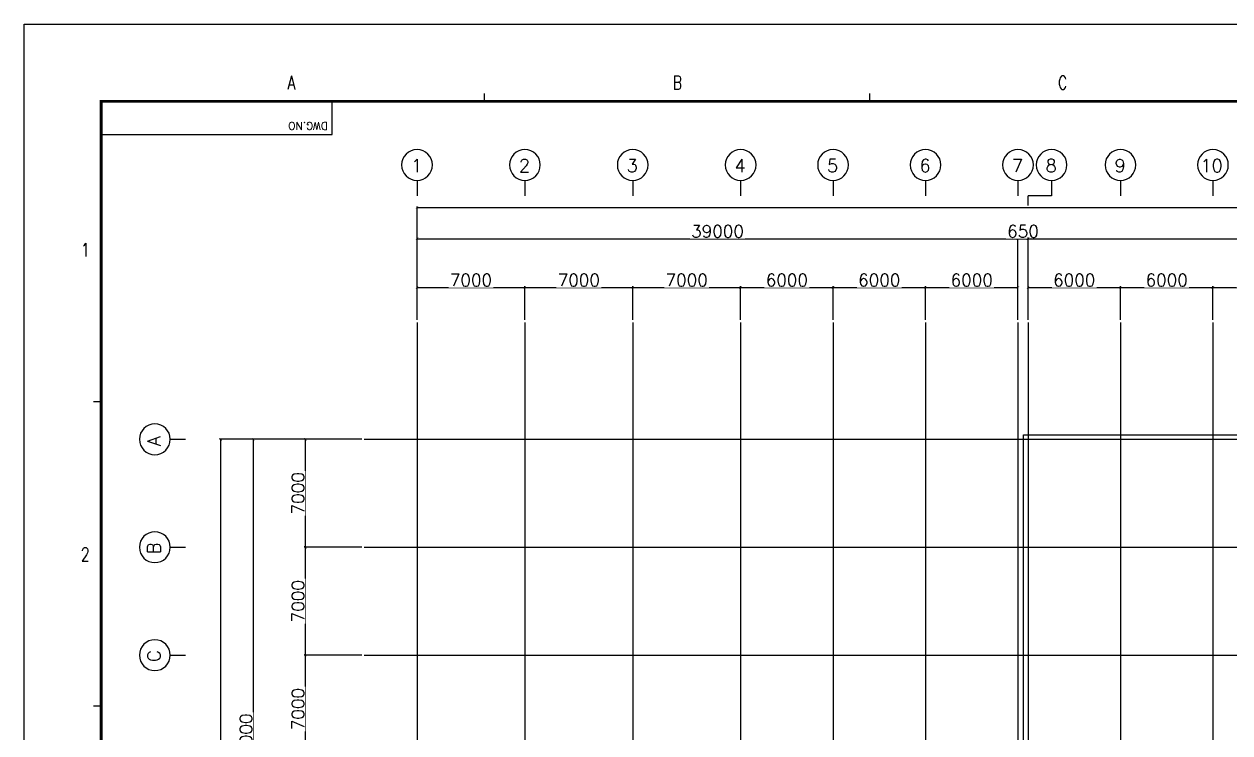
# Model space of a CAD drawing. Header units: millimetres. Extents: x -232466 to 860779, y -177975 to 311634.
# Drawn here: x 413279 to 491527, y -65341 to -19365 of the extents above; entities that cross this region are included whole.
import ezdxf

# ---------------------------------------------------------------- set-up
doc = ezdxf.new("R2010")
doc.units = ezdxf.units.MM
doc.linetypes.add('AXES', pattern=[50.8, 31.75, -6.35, 6.35, -6.35])
doc.linetypes.add('CENTER', pattern=[2, 1.25, -0.25, 0.25, -0.25])
for name, color, linetype in [('Center Line', 1, 'CENTER'), ('dim', 7, 'Continuous'), ('SYM', 7, 'Continuous'), ('TITLEBOX', 7, 'Continuous')]:
    doc.layers.add(name, color=color, linetype=linetype)
doc.styles.add('ROMAND', font='romand')
doc.styles.add('RomanS', font='romans.shx')
doc.styles.add('TBOX', font='romans.shx')
doc.dimstyles.new('HYUNDAI', dxfattribs={"dimscale": 120, "dimtxt": 3, "dimasz": 3, "dimexe": 1, "dimexo": 2, "dimgap": 1, "dimtad": 1, "dimdec": 0, "dimdsep": 46, "dimtxsty": 'RomanS', "dimcen": 0, "dimclrd": 256, "dimclre": 256, "dimclrt": 3, "dimadec": 0, "dimazin": 0, "dimtfac": 1, "dimtdec": 0, "dimtix": 1, "dimtmove": 2, "dimatfit": 3, "dimfxl": 1, "dimtvp": 1, "dimtolj": 1, "dimarcsym": 0})

# ---------------------------------------------------------------- blocks, each defined once
blk = doc.blocks.new('_ArchTick')
at = {"color": 0, "linetype": 'ByBlock', "const_width": 0.15}
blk.add_lwpolyline([(-0.5, -0.5), (0.5, 0.5)], dxfattribs=at)
blk = doc.blocks.new('*D930')
at = {"layer": 'Defpoints', "color": 0}
for p in [(426043, -46298), (435355, -46298), (435355, -111948)]:
    blk.add_point(p, dxfattribs=at)
at = {"layer": 'dim', "lineweight": -2}
for p, q in [((435195, -46298), (425963, -46298)), ((426043, -111948), (426043, -46298)), ((435195, -111948), (425963, -111948))]:
    blk.add_line(p, q, dxfattribs=at)
at = {"layer": 'dim', "lineweight": -2, "xscale": 160, "yscale": 160, "zscale": 160}
for p, rotation in [((426043, -46298), 90), ((426043, -111948), 270)]:
    blk.add_blockref('_ArchTick', p, dxfattribs=dict(at, rotation=rotation))
at = {"layer": 'dim', "color": 0, "insert": (425563, -79123), "char_height": 800, "attachment_point": 5, "rotation": 90, "style": 'RomanS', "bg_fill": 3, "box_fill_scale": 1.1, "bg_fill_color": 257, "bg_fill_transparency": 0}
blk.add_mtext('\\A1;65650', dxfattribs=at)
blk = doc.blocks.new('*D931')
at = {"layer": 'Defpoints', "color": 0}
for p in [(428155, -46298), (435355, -46298), (435355, -85298)]:
    blk.add_point(p, dxfattribs=at)
at = {"layer": 'dim', "lineweight": -2}
for p, q in [((435195, -46298), (428075, -46298)), ((428155, -85298), (428155, -46298)), ((435195, -85298), (428075, -85298))]:
    blk.add_line(p, q, dxfattribs=at)
at = {"layer": 'dim', "lineweight": -2, "xscale": 160, "yscale": 160, "zscale": 160}
for p, rotation in [((428155, -46298), 90), ((428155, -85298), 270)]:
    blk.add_blockref('_ArchTick', p, dxfattribs=dict(at, rotation=rotation))
at = {"layer": 'dim', "color": 0, "insert": (427675, -65798), "char_height": 800, "attachment_point": 5, "rotation": 90, "style": 'RomanS', "bg_fill": 3, "box_fill_scale": 1.1, "bg_fill_color": 257, "bg_fill_transparency": 0}
blk.add_mtext('\\A1;39000', dxfattribs=at)
blk = doc.blocks.new('*D932')
at = {"layer": 'Defpoints', "color": 0}
for p in [(445777, -36450), (438777, -38713), (445777, -38713)]:
    blk.add_point(p, dxfattribs=at)
at = {"layer": 'dim', "lineweight": -2}
for p, q in [((438777, -38553), (438777, -36370)), ((438777, -36450), (445777, -36450)), ((445777, -38553), (445777, -36370))]:
    blk.add_line(p, q, dxfattribs=at)
at = {"layer": 'dim', "lineweight": -2, "xscale": 160, "yscale": 160, "zscale": 160, "rotation": 180}
blk.add_blockref('_ArchTick', (438777, -36450), dxfattribs=at)
at = {"layer": 'dim', "lineweight": -2, "xscale": 160, "yscale": 160, "zscale": 160}
blk.add_blockref('_ArchTick', (445777, -36450), dxfattribs=at)
at = {"layer": 'dim', "color": 0, "insert": (442277, -35970), "char_height": 800, "attachment_point": 5, "style": 'RomanS', "bg_fill": 3, "box_fill_scale": 1.1, "bg_fill_color": 257, "bg_fill_transparency": 0}
blk.add_mtext('\\A1;\\H0.025x;\\H40x;7000', dxfattribs=at)
blk = doc.blocks.new('주열')
at = {"layer": 'SYM'}
blk.add_line((0, 600), (0, 0), dxfattribs=at)
blk.add_circle((0, 1200), 600, dxfattribs=at)
blk = doc.blocks.new('*D933')
at = {"layer": 'Defpoints', "color": 0}
for p in [(579077, -31268), (438777, -38713), (579077, -38713)]:
    blk.add_point(p, dxfattribs=at)
at = {"layer": 'dim', "lineweight": -2}
for p, q in [((438777, -38553), (438777, -31188)), ((438777, -31268), (579077, -31268)), ((579077, -38553), (579077, -31188))]:
    blk.add_line(p, q, dxfattribs=at)
at = {"layer": 'dim', "lineweight": -2, "xscale": 160, "yscale": 160, "zscale": 160, "rotation": 180}
blk.add_blockref('_ArchTick', (438777, -31268), dxfattribs=at)
at = {"layer": 'dim', "lineweight": -2, "xscale": 160, "yscale": 160, "zscale": 160}
blk.add_blockref('_ArchTick', (579077, -31268), dxfattribs=at)
at = {"layer": 'dim', "color": 0, "insert": (508927, -30788), "char_height": 800, "attachment_point": 5, "style": 'RomanS', "bg_fill": 3, "box_fill_scale": 1.1, "bg_fill_color": 257, "bg_fill_transparency": 0}
blk.add_mtext('\\A1;140300', dxfattribs=at)
blk = doc.blocks.new('*D934')
at = {"layer": 'Defpoints', "color": 0}
for p in [(477777, -33286), (438777, -38713), (477777, -38713)]:
    blk.add_point(p, dxfattribs=at)
at = {"layer": 'dim', "lineweight": -2}
for p, q in [((438777, -38553), (438777, -33206)), ((438777, -33286), (477777, -33286)), ((477777, -38553), (477777, -33206))]:
    blk.add_line(p, q, dxfattribs=at)
at = {"layer": 'dim', "lineweight": -2, "xscale": 160, "yscale": 160, "zscale": 160, "rotation": 180}
blk.add_blockref('_ArchTick', (438777, -33286), dxfattribs=at)
at = {"layer": 'dim', "lineweight": -2, "xscale": 160, "yscale": 160, "zscale": 160}
blk.add_blockref('_ArchTick', (477777, -33286), dxfattribs=at)
at = {"layer": 'dim', "color": 0, "insert": (458277, -32806), "char_height": 800, "attachment_point": 5, "style": 'RomanS', "bg_fill": 3, "box_fill_scale": 1.1, "bg_fill_color": 257, "bg_fill_transparency": 0}
blk.add_mtext('\\A1;39000', dxfattribs=at)
blk = doc.blocks.new('*D936')
at = {"layer": 'Defpoints', "color": 0}
for p in [(431536, -46298), (435355, -46298), (435355, -53298)]:
    blk.add_point(p, dxfattribs=at)
at = {"layer": 'dim', "lineweight": -2}
for p, q in [((435195, -46298), (431456, -46298)), ((431536, -53298), (431536, -46298)), ((435195, -53298), (431456, -53298))]:
    blk.add_line(p, q, dxfattribs=at)
at = {"layer": 'dim', "lineweight": -2, "xscale": 160, "yscale": 160, "zscale": 160}
for p, rotation in [((431536, -46298), 90), ((431536, -53298), 270)]:
    blk.add_blockref('_ArchTick', p, dxfattribs=dict(at, rotation=rotation))
at = {"layer": 'dim', "color": 0, "insert": (431056, -49798), "char_height": 800, "attachment_point": 5, "rotation": 90, "style": 'RomanS', "bg_fill": 3, "box_fill_scale": 1.1, "bg_fill_color": 257, "bg_fill_transparency": 0}
blk.add_mtext('\\A1;7000', dxfattribs=at)
blk = doc.blocks.new('*D937')
at = {"layer": 'Defpoints', "color": 0}
for p in [(431536, -53298), (435355, -53298), (435355, -60298)]:
    blk.add_point(p, dxfattribs=at)
at = {"layer": 'dim', "lineweight": -2}
for p, q in [((435195, -53298), (431456, -53298)), ((431536, -60298), (431536, -53298)), ((435195, -60298), (431456, -60298))]:
    blk.add_line(p, q, dxfattribs=at)
at = {"layer": 'dim', "lineweight": -2, "xscale": 160, "yscale": 160, "zscale": 160}
for p, rotation in [((431536, -53298), 90), ((431536, -60298), 270)]:
    blk.add_blockref('_ArchTick', p, dxfattribs=dict(at, rotation=rotation))
at = {"layer": 'dim', "color": 0, "insert": (431056, -56798), "char_height": 800, "attachment_point": 5, "rotation": 90, "style": 'RomanS', "bg_fill": 3, "box_fill_scale": 1.1, "bg_fill_color": 257, "bg_fill_transparency": 0}
blk.add_mtext('\\A1;7000', dxfattribs=at)
blk = doc.blocks.new('*D938')
at = {"layer": 'Defpoints', "color": 0}
for p in [(431536, -60298), (435355, -60298), (435355, -67298)]:
    blk.add_point(p, dxfattribs=at)
at = {"layer": 'dim', "lineweight": -2}
for p, q in [((435195, -60298), (431456, -60298)), ((431536, -67298), (431536, -60298)), ((435195, -67298), (431456, -67298))]:
    blk.add_line(p, q, dxfattribs=at)
at = {"layer": 'dim', "lineweight": -2, "xscale": 160, "yscale": 160, "zscale": 160}
for p, rotation in [((431536, -60298), 90), ((431536, -67298), 270)]:
    blk.add_blockref('_ArchTick', p, dxfattribs=dict(at, rotation=rotation))
at = {"layer": 'dim', "color": 0, "insert": (431056, -63798), "char_height": 800, "attachment_point": 5, "rotation": 90, "style": 'RomanS', "bg_fill": 3, "box_fill_scale": 1.1, "bg_fill_color": 257, "bg_fill_transparency": 0}
blk.add_mtext('\\A1;7000', dxfattribs=at)
blk = doc.blocks.new('*D940')
at = {"layer": 'Defpoints', "color": 0}
for p in [(452777, -36450), (445777, -38713), (452777, -38713)]:
    blk.add_point(p, dxfattribs=at)
at = {"layer": 'dim', "lineweight": -2}
for p, q in [((445777, -38553), (445777, -36370)), ((445777, -36450), (452777, -36450)), ((452777, -38553), (452777, -36370))]:
    blk.add_line(p, q, dxfattribs=at)
at = {"layer": 'dim', "lineweight": -2, "xscale": 160, "yscale": 160, "zscale": 160, "rotation": 180}
blk.add_blockref('_ArchTick', (445777, -36450), dxfattribs=at)
at = {"layer": 'dim', "lineweight": -2, "xscale": 160, "yscale": 160, "zscale": 160}
blk.add_blockref('_ArchTick', (452777, -36450), dxfattribs=at)
at = {"layer": 'dim', "color": 0, "insert": (449277, -35970), "char_height": 800, "attachment_point": 5, "style": 'RomanS', "bg_fill": 3, "box_fill_scale": 1.1, "bg_fill_color": 257, "bg_fill_transparency": 0}
blk.add_mtext('\\A1;\\H0.025x;\\H40x;7000', dxfattribs=at)
blk = doc.blocks.new('*D941')
at = {"layer": 'Defpoints', "color": 0}
for p in [(459777, -36450), (452777, -38713), (459777, -38713)]:
    blk.add_point(p, dxfattribs=at)
at = {"layer": 'dim', "lineweight": -2}
for p, q in [((452777, -38553), (452777, -36370)), ((452777, -36450), (459777, -36450)), ((459777, -38553), (459777, -36370))]:
    blk.add_line(p, q, dxfattribs=at)
at = {"layer": 'dim', "lineweight": -2, "xscale": 160, "yscale": 160, "zscale": 160, "rotation": 180}
blk.add_blockref('_ArchTick', (452777, -36450), dxfattribs=at)
at = {"layer": 'dim', "lineweight": -2, "xscale": 160, "yscale": 160, "zscale": 160}
blk.add_blockref('_ArchTick', (459777, -36450), dxfattribs=at)
at = {"layer": 'dim', "color": 0, "insert": (456277, -35970), "char_height": 800, "attachment_point": 5, "style": 'RomanS', "bg_fill": 3, "box_fill_scale": 1.1, "bg_fill_color": 257, "bg_fill_transparency": 0}
blk.add_mtext('\\A1;\\H0.025x;\\H40x;7000', dxfattribs=at)
blk = doc.blocks.new('*D942')
at = {"layer": 'Defpoints', "color": 0}
for p in [(465777, -36450), (459777, -38713), (465777, -38713)]:
    blk.add_point(p, dxfattribs=at)
at = {"layer": 'dim', "lineweight": -2}
for p, q in [((459777, -38553), (459777, -36370)), ((459777, -36450), (465777, -36450)), ((465777, -38553), (465777, -36370))]:
    blk.add_line(p, q, dxfattribs=at)
at = {"layer": 'dim', "lineweight": -2, "xscale": 160, "yscale": 160, "zscale": 160, "rotation": 180}
blk.add_blockref('_ArchTick', (459777, -36450), dxfattribs=at)
at = {"layer": 'dim', "lineweight": -2, "xscale": 160, "yscale": 160, "zscale": 160}
blk.add_blockref('_ArchTick', (465777, -36450), dxfattribs=at)
at = {"layer": 'dim', "color": 0, "insert": (462777, -35970), "char_height": 800, "attachment_point": 5, "style": 'RomanS', "bg_fill": 3, "box_fill_scale": 1.1, "bg_fill_color": 257, "bg_fill_transparency": 0}
blk.add_mtext('\\A1;\\H0.025x;\\H40x;6000', dxfattribs=at)
blk = doc.blocks.new('*D943')
at = {"layer": 'Defpoints', "color": 0}
for p in [(471777, -36450), (465777, -38713), (471777, -38713)]:
    blk.add_point(p, dxfattribs=at)
at = {"layer": 'dim', "lineweight": -2}
for p, q in [((465777, -38553), (465777, -36370)), ((465777, -36450), (471777, -36450)), ((471777, -38553), (471777, -36370))]:
    blk.add_line(p, q, dxfattribs=at)
at = {"layer": 'dim', "lineweight": -2, "xscale": 160, "yscale": 160, "zscale": 160, "rotation": 180}
blk.add_blockref('_ArchTick', (465777, -36450), dxfattribs=at)
at = {"layer": 'dim', "lineweight": -2, "xscale": 160, "yscale": 160, "zscale": 160}
blk.add_blockref('_ArchTick', (471777, -36450), dxfattribs=at)
at = {"layer": 'dim', "color": 0, "insert": (468777, -35970), "char_height": 800, "attachment_point": 5, "style": 'RomanS', "bg_fill": 3, "box_fill_scale": 1.1, "bg_fill_color": 257, "bg_fill_transparency": 0}
blk.add_mtext('\\A1;\\H0.025x;\\H40x;6000', dxfattribs=at)
blk = doc.blocks.new('*D944')
at = {"layer": 'Defpoints', "color": 0}
for p in [(477777, -36450), (471777, -38713), (477777, -38713)]:
    blk.add_point(p, dxfattribs=at)
at = {"layer": 'dim', "lineweight": -2}
for p, q in [((471777, -38553), (471777, -36370)), ((471777, -36450), (477777, -36450)), ((477777, -38553), (477777, -36370))]:
    blk.add_line(p, q, dxfattribs=at)
at = {"layer": 'dim', "lineweight": -2, "xscale": 160, "yscale": 160, "zscale": 160, "rotation": 180}
blk.add_blockref('_ArchTick', (471777, -36450), dxfattribs=at)
at = {"layer": 'dim', "lineweight": -2, "xscale": 160, "yscale": 160, "zscale": 160}
blk.add_blockref('_ArchTick', (477777, -36450), dxfattribs=at)
at = {"layer": 'dim', "color": 0, "insert": (474777, -35970), "char_height": 800, "attachment_point": 5, "style": 'RomanS', "bg_fill": 3, "box_fill_scale": 1.1, "bg_fill_color": 257, "bg_fill_transparency": 0}
blk.add_mtext('\\A1;\\H0.025x;\\H40x;6000', dxfattribs=at)
blk = doc.blocks.new('*D945')
at = {"layer": 'Defpoints', "color": 0}
for p in [(477777, -38713), (478427, -38713)]:
    blk.add_point(p, dxfattribs=at)
at = {"layer": 'dim', "lineweight": -2}
for p, q in [((477777, -33286), (477617, -33286)), ((477777, -38553), (477777, -33206)), ((477777, -33286), (478427, -33286)), ((478427, -38553), (478427, -33206)), ((478427, -33286), (478587, -33286))]:
    blk.add_line(p, q, dxfattribs=at)
at = {"layer": 'dim', "lineweight": -2, "xscale": 160, "yscale": 160, "zscale": 160}
blk.add_blockref('_ArchTick', (477777, -33286), dxfattribs=at)
at = {"layer": 'dim', "lineweight": -2, "xscale": 160, "yscale": 160, "zscale": 160, "rotation": 180}
blk.add_blockref('_ArchTick', (478427, -33286), dxfattribs=at)
at = {"layer": 'dim', "color": 0, "insert": (478102, -32806), "char_height": 800, "attachment_point": 5, "style": 'RomanS', "bg_fill": 3, "box_fill_scale": 1.1, "bg_fill_color": 257, "bg_fill_transparency": 0}
blk.add_mtext('\\A1;650', dxfattribs=at)
at = {"layer": 'Defpoints', "color": 0}
blk.add_point((478427, -33286), dxfattribs=at)
blk = doc.blocks.new('*D946')
at = {"layer": 'Defpoints', "color": 0}
for p in [(484427, -36450), (478427, -38713), (484427, -38713)]:
    blk.add_point(p, dxfattribs=at)
at = {"layer": 'dim', "lineweight": -2}
for p, q in [((478427, -38553), (478427, -36370)), ((478427, -36450), (484427, -36450)), ((484427, -38553), (484427, -36370))]:
    blk.add_line(p, q, dxfattribs=at)
at = {"layer": 'dim', "lineweight": -2, "xscale": 160, "yscale": 160, "zscale": 160, "rotation": 180}
blk.add_blockref('_ArchTick', (478427, -36450), dxfattribs=at)
at = {"layer": 'dim', "lineweight": -2, "xscale": 160, "yscale": 160, "zscale": 160}
blk.add_blockref('_ArchTick', (484427, -36450), dxfattribs=at)
at = {"layer": 'dim', "color": 0, "insert": (481427, -35970), "char_height": 800, "attachment_point": 5, "style": 'RomanS', "bg_fill": 3, "box_fill_scale": 1.1, "bg_fill_color": 257, "bg_fill_transparency": 0}
blk.add_mtext('\\A1;\\H0.025x;\\H40x;6000', dxfattribs=at)
blk = doc.blocks.new('*D947')
at = {"layer": 'Defpoints', "color": 0}
for p in [(490427, -36450), (484427, -38713), (490427, -38713)]:
    blk.add_point(p, dxfattribs=at)
at = {"layer": 'dim', "lineweight": -2}
for p, q in [((484427, -38553), (484427, -36370)), ((484427, -36450), (490427, -36450)), ((490427, -38553), (490427, -36370))]:
    blk.add_line(p, q, dxfattribs=at)
at = {"layer": 'dim', "lineweight": -2, "xscale": 160, "yscale": 160, "zscale": 160, "rotation": 180}
blk.add_blockref('_ArchTick', (484427, -36450), dxfattribs=at)
at = {"layer": 'dim', "lineweight": -2, "xscale": 160, "yscale": 160, "zscale": 160}
blk.add_blockref('_ArchTick', (490427, -36450), dxfattribs=at)
at = {"layer": 'dim', "color": 0, "insert": (487427, -35970), "char_height": 800, "attachment_point": 5, "style": 'RomanS', "bg_fill": 3, "box_fill_scale": 1.1, "bg_fill_color": 257, "bg_fill_transparency": 0}
blk.add_mtext('\\A1;\\H0.025x;\\H40x;6000', dxfattribs=at)
blk = doc.blocks.new('*D948')
at = {"layer": 'Defpoints', "color": 0}
for p in [(496427, -36450), (490427, -38713), (496427, -38713)]:
    blk.add_point(p, dxfattribs=at)
at = {"layer": 'dim', "lineweight": -2}
for p, q in [((490427, -38553), (490427, -36370)), ((490427, -36450), (496427, -36450)), ((496427, -38553), (496427, -36370))]:
    blk.add_line(p, q, dxfattribs=at)
at = {"layer": 'dim', "lineweight": -2, "xscale": 160, "yscale": 160, "zscale": 160, "rotation": 180}
blk.add_blockref('_ArchTick', (490427, -36450), dxfattribs=at)
at = {"layer": 'dim', "lineweight": -2, "xscale": 160, "yscale": 160, "zscale": 160}
blk.add_blockref('_ArchTick', (496427, -36450), dxfattribs=at)
at = {"layer": 'dim', "color": 0, "insert": (493427, -35970), "char_height": 800, "attachment_point": 5, "style": 'RomanS', "bg_fill": 3, "box_fill_scale": 1.1, "bg_fill_color": 257, "bg_fill_transparency": 0}
blk.add_mtext('\\A1;\\H0.025x;\\H40x;6000', dxfattribs=at)
blk = doc.blocks.new('*D956')
at = {"layer": 'Defpoints', "color": 0}
for p in [(538427, -33286), (478427, -38713), (538427, -38713)]:
    blk.add_point(p, dxfattribs=at)
at = {"layer": 'dim', "lineweight": -2}
for p, q in [((478427, -38553), (478427, -33206)), ((478427, -33286), (538427, -33286)), ((538427, -38553), (538427, -33206))]:
    blk.add_line(p, q, dxfattribs=at)
at = {"layer": 'dim', "lineweight": -2, "xscale": 160, "yscale": 160, "zscale": 160, "rotation": 180}
blk.add_blockref('_ArchTick', (478427, -33286), dxfattribs=at)
at = {"layer": 'dim', "lineweight": -2, "xscale": 160, "yscale": 160, "zscale": 160}
blk.add_blockref('_ArchTick', (538427, -33286), dxfattribs=at)
at = {"layer": 'dim', "color": 0, "insert": (508427, -32806), "char_height": 800, "attachment_point": 5, "style": 'RomanS', "bg_fill": 3, "box_fill_scale": 1.1, "bg_fill_color": 257, "bg_fill_transparency": 0}
blk.add_mtext('\\A1;60000', dxfattribs=at)

msp = doc.modelspace()

# ---------------------------------------------------------------- linework, layer by layer
at = {"linetype": 'Continuous'}
msp.add_lwpolyline([(478126.6, -45999), (538726.6, -45999), (538726.6, -85599), (478126.6, -85599)], close=True, dxfattribs=at)
at = {"layer": 'Center Line', "linetype": 'AXES'}
msp.add_line((438776.7, -38712.6), (438776.7, -121886.7), dxfattribs=at)
at = {"layer": 'TITLEBOX', "color": 4, "linetype": 'Continuous'}
for p, q in [((443153.6, -24364.9), (443153.6, -23864.9)), ((443153.6, -24364.9), (443153.6, -23864.9)), ((468153.6, -24364.9), (468153.6, -23864.9)), ((468153.6, -24364.9), (468153.6, -23864.9)), ((418278.6, -43864.9), (417778.6, -43864.9)), ((418278.6, -63614.9), (417778.6, -63614.9))]:
    msp.add_line(p, q, dxfattribs=at)
at = {"layer": 'TITLEBOX', "color": 7}
msp.add_lwpolyline([(413278.6, -19364.9), (623528.6, -19364.9), (623528.6, -167864.9), (413278.6, -167864.9)], close=True, dxfattribs=at)
at = {"layer": 'TITLEBOX', "color": 4, "const_width": 175}
msp.add_lwpolyline([(418278.6, -24364.9), (618343.6, -24364.9), (618343.6, -162093.5), (418278.6, -162093.5)], close=True, dxfattribs=at)
at = {"layer": 'TITLEBOX'}
msp.add_lwpolyline([(418278.6, -26529.7), (433278.6, -26529.7), (433278.6, -24364.9)], dxfattribs=at)

# ---------------------------------------------------------------- block references
at = {"layer": 'SYM', "xscale": -1.666666666666667, "yscale": 1.666666666666667, "zscale": 1.666666666666667}
for p, rotation in [((438776.7, -30500.8), 359.9999999999999), ((423761, -46298.2), 89.99999999999947), ((423761, -53298.2), 89.99999999999946), ((423761, -60298.2), 89.99999999999946)]:
    msp.add_blockref('주열', p, dxfattribs=dict(at, rotation=rotation))

# ---------------------------------------------------------------- texts
at = {"layer": 'SYM', "style": 'ROMAND'}
for s, height, p in [('1', 840.9, (438387.7, -28961.3)), ('2', 840.9, (445387.7, -28961.3)), ('3', 840.9, (452387.7, -28961.3)), ('4', 840.9, (459387.7, -28961.3)), ('5', 840.9, (465387.7, -28961.3)), ('6', 840.9, (471387.7, -28961.3)), ('7', 840.9, (477387.7, -28961.3)), ('8', 840.9, (479566.5, -28961.3)), ('9', 840.9, (484037.7, -28961.3)), ('10', 840.88, (489624.2, -28961.3))]:
    msp.add_text(s, height=height, dxfattribs=at).set_placement(p)
for s, p in [('A', (422121.3, -46737.9)), ('B', (422121.3, -53737.9)), ('C', (422121.3, -60737.9))]:
    msp.add_text(s, height=840.9, rotation=90, dxfattribs=at).set_placement(p)
at = {"layer": 'TITLEBOX', "color": 4, "linetype": 'Continuous', "style": 'TBOX', "width": 0.75}
for s, p in [('A', (430371.2, -23598.5)), ('B', (455371.2, -23598.5)), ('C', (480371.2, -23598.5)), ('1', (416964, -34448)), ('2', (416964, -54198))]:
    msp.add_text(s, height=875, dxfattribs=at).set_placement(p)
at = {"layer": 'TITLEBOX', "style": 'ROMAND'}
msp.add_text('DWG.NO', height=500, rotation=180, dxfattribs=at).set_placement((432989.9, -25715.4))

# ---------------------------------------------------------------- next in the draw order: dimensions: what is measured, and where the dimension line sits
at = {"layer": 'dim'}
dim = msp.add_linear_dim(base=(445776.7, -36449.5), p1=(438776.7, -38712.6), p2=(445776.7, -38712.6), text='\\H0.025x;\\H40x;<>', dimstyle='HYUNDAI', override={"dimscale": 80, "dimtxt": 10, "dimasz": 2, "dimpost": '\\X', "dimtxsty": 'RomanS', "dimblk1": 'ArchTick', "dimblk2": 'ArchTick', "dimsah": 1, "dimclrt": 0, "dimtfill": 1}, dxfattribs=at)
dim.commit()
dim.dimension.update_dxf_attribs({"geometry": '*D932', "text_midpoint": (442276.7, -35969.5)})
dim = msp.add_linear_dim(base=(426043.5, -46298.2), p1=(435355.3, -111948.2), p2=(435355.3, -46298.2), angle=90, dimstyle='HYUNDAI', override={"dimscale": 80, "dimtxt": 10, "dimasz": 2, "dimpost": '\\X', "dimblk1": 'ArchTick', "dimblk2": 'ArchTick', "dimsah": 1, "dimclrt": 0, "dimtfill": 1, "dimtfillclr": 0}, dxfattribs=at)
dim.commit()
dim.dimension.update_dxf_attribs({"geometry": '*D930', "text_midpoint": (425563.5, -79123.2)})

# ---------------------------------------------------------------- next in the draw order: dimensions: what is measured, and where the dimension line sits
dim = msp.add_linear_dim(base=(579076.7, -31267.8), p1=(438776.7, -38712.6), p2=(579076.7, -38712.6), dimstyle='HYUNDAI', override={"dimscale": 80, "dimtxt": 10, "dimasz": 2, "dimpost": '\\X', "dimblk1": 'ArchTick', "dimblk2": 'ArchTick', "dimsah": 1, "dimclrt": 0, "dimtfill": 1, "dimtfillclr": 0}, dxfattribs=at)
dim.commit()
dim.dimension.update_dxf_attribs({"geometry": '*D933', "text_midpoint": (508926.7, -30787.8)})
dim = msp.add_linear_dim(base=(428155.3, -46298.2), p1=(435355.3, -85298.2), p2=(435355.3, -46298.2), angle=90, dimstyle='HYUNDAI', override={"dimscale": 80, "dimtxt": 10, "dimasz": 2, "dimpost": '\\X', "dimblk1": 'ArchTick', "dimblk2": 'ArchTick', "dimsah": 1, "dimclrt": 0, "dimtfill": 1, "dimtfillclr": 0}, dxfattribs=at)
dim.commit()
dim.dimension.update_dxf_attribs({"geometry": '*D931', "text_midpoint": (427675.3, -65798.2)})

# ---------------------------------------------------------------- next in the draw order: linework, layer by layer
for p in [(479955.5, -30500.8), (478426.7, -31124.2)]:
    msp.add_line(p, (478426.7, -30500.8))
at = {"layer": 'Center Line', "linetype": 'AXES'}
for p, q in [((478426.7, -38712.6), (478426.7, -121886.7)), ((484426.7, -38712.6), (484426.7, -121886.7)), ((490426.7, -38712.6), (490426.7, -121886.7)), ((435355.3, -46298.2), (591076.7, -46298.2))]:
    msp.add_line(p, q, dxfattribs=at)

# ---------------------------------------------------------------- next in the draw order: block references
at = {"layer": 'SYM', "xscale": -1.666666666666667, "yscale": 1.666666666666667, "zscale": 1.666666666666667, "rotation": 359.9999999999999}
for p in [(445776.7, -30500.8), (452776.7, -30500.8), (459776.7, -30500.8), (465776.7, -30500.8), (471776.7, -30500.8), (477776.7, -30500.8), (479955.5, -30500.8), (484426.7, -30500.8), (490426.7, -30500.8)]:
    msp.add_blockref('주열', p, dxfattribs=at)

# ---------------------------------------------------------------- next in the draw order: dimensions: what is measured, and where the dimension line sits
at = {"layer": 'dim'}
dim = msp.add_linear_dim(base=(477776.7, -33286.1), p1=(438776.7, -38712.6), p2=(477776.7, -38712.6), dimstyle='HYUNDAI', override={"dimscale": 80, "dimtxt": 10, "dimasz": 2, "dimpost": '\\X', "dimblk1": 'ArchTick', "dimblk2": 'ArchTick', "dimsah": 1, "dimclrt": 0, "dimtfill": 1, "dimtfillclr": 0}, dxfattribs=at)
dim.commit()
dim.dimension.update_dxf_attribs({"geometry": '*D934', "text_midpoint": (458276.7, -32806.1)})

# ---------------------------------------------------------------- next in the draw order: linework, layer by layer
at = {"layer": 'Center Line', "linetype": 'AXES'}
for p, q in [((438776.7, -38712.6), (438776.7, -121886.7)), ((445776.7, -38712.6), (445776.7, -121886.7)), ((452776.7, -38712.6), (452776.7, -121886.7)), ((459776.7, -38712.6), (459776.7, -121886.7)), ((465776.7, -38712.6), (465776.7, -121886.7)), ((471776.7, -38712.6), (471776.7, -121886.7)), ((477776.7, -38712.6), (477776.7, -121886.7))]:
    msp.add_line(p, q, dxfattribs=at)

# ---------------------------------------------------------------- next in the draw order: dimensions: what is measured, and where the dimension line sits
at = {"layer": 'dim'}
dim = msp.add_linear_dim(base=(431536.2, -46298.2), p1=(435355.3, -53298.2), p2=(435355.3, -46298.2), angle=90, dimstyle='HYUNDAI', override={"dimscale": 80, "dimtxt": 10, "dimasz": 2, "dimpost": '\\X', "dimblk1": 'ArchTick', "dimblk2": 'ArchTick', "dimsah": 1, "dimclrt": 0, "dimtfill": 1, "dimtfillclr": 0}, dxfattribs=at)
dim.commit()
dim.dimension.update_dxf_attribs({"geometry": '*D936', "text_midpoint": (431056.2, -49798.2)})

# ---------------------------------------------------------------- next in the draw order: linework, layer by layer
at = {"layer": 'Center Line', "linetype": 'AXES'}
msp.add_line((435355.3, -46298.2), (591076.7, -46298.2), dxfattribs=at)

# ---------------------------------------------------------------- next in the draw order: dimensions: what is measured, and where the dimension line sits
at = {"layer": 'dim'}
dim = msp.add_linear_dim(base=(452776.7, -36449.5), p1=(445776.7, -38712.6), p2=(452776.7, -38712.6), text='\\H0.025x;\\H40x;<>', dimstyle='HYUNDAI', override={"dimscale": 80, "dimtxt": 10, "dimasz": 2, "dimpost": '\\X', "dimtxsty": 'RomanS', "dimblk1": 'ArchTick', "dimblk2": 'ArchTick', "dimsah": 1, "dimclrt": 0, "dimtfill": 1}, dxfattribs=at)
dim.commit()
dim.dimension.update_dxf_attribs({"geometry": '*D940', "text_midpoint": (449276.7, -35969.5)})
dim = msp.add_linear_dim(base=(431536.2, -53298.2), p1=(435355.3, -60298.2), p2=(435355.3, -53298.2), angle=90, dimstyle='HYUNDAI', override={"dimscale": 80, "dimtxt": 10, "dimasz": 2, "dimpost": '\\X', "dimblk1": 'ArchTick', "dimblk2": 'ArchTick', "dimsah": 1, "dimclrt": 0, "dimtfill": 1, "dimtfillclr": 0}, dxfattribs=at)
dim.commit()
dim.dimension.update_dxf_attribs({"geometry": '*D937', "text_midpoint": (431056.2, -56798.2)})

# ---------------------------------------------------------------- next in the draw order: linework, layer by layer
at = {"layer": 'Center Line', "linetype": 'AXES'}
msp.add_line((435355.3, -53298.2), (591076.7, -53298.2), dxfattribs=at)

# ---------------------------------------------------------------- next in the draw order: dimensions: what is measured, and where the dimension line sits
at = {"layer": 'dim'}
dim = msp.add_linear_dim(base=(459776.7, -36449.5), p1=(452776.7, -38712.6), p2=(459776.7, -38712.6), text='\\H0.025x;\\H40x;<>', dimstyle='HYUNDAI', override={"dimscale": 80, "dimtxt": 10, "dimasz": 2, "dimpost": '\\X', "dimtxsty": 'RomanS', "dimblk1": 'ArchTick', "dimblk2": 'ArchTick', "dimsah": 1, "dimclrt": 0, "dimtfill": 1}, dxfattribs=at)
dim.commit()
dim.dimension.update_dxf_attribs({"geometry": '*D941', "text_midpoint": (456276.7, -35969.5)})
dim = msp.add_linear_dim(base=(431536.2, -60298.2), p1=(435355.3, -67298.2), p2=(435355.3, -60298.2), angle=90, dimstyle='HYUNDAI', override={"dimscale": 80, "dimtxt": 10, "dimasz": 2, "dimpost": '\\X', "dimblk1": 'ArchTick', "dimblk2": 'ArchTick', "dimsah": 1, "dimclrt": 0, "dimtfill": 1, "dimtfillclr": 0}, dxfattribs=at)
dim.commit()
dim.dimension.update_dxf_attribs({"geometry": '*D938', "text_midpoint": (431056.2, -63798.2)})

# ---------------------------------------------------------------- next in the draw order: linework, layer by layer
at = {"layer": 'Center Line', "linetype": 'AXES'}
msp.add_line((435355.3, -60298.2), (591076.7, -60298.2), dxfattribs=at)

# ---------------------------------------------------------------- next in the draw order: dimensions: what is measured, and where the dimension line sits
at = {"layer": 'dim'}
dim = msp.add_linear_dim(base=(465776.7, -36449.5), p1=(459776.7, -38712.6), p2=(465776.7, -38712.6), text='\\H0.025x;\\H40x;<>', dimstyle='HYUNDAI', override={"dimscale": 80, "dimtxt": 10, "dimasz": 2, "dimpost": '\\X', "dimtxsty": 'RomanS', "dimblk1": 'ArchTick', "dimblk2": 'ArchTick', "dimsah": 1, "dimclrt": 0, "dimtfill": 1}, dxfattribs=at)
dim.commit()
dim.dimension.update_dxf_attribs({"geometry": '*D942', "text_midpoint": (462776.7, -35969.5)})

# ---------------------------------------------------------------- next in the draw order: dimensions: what is measured, and where the dimension line sits
dim = msp.add_linear_dim(base=(471776.7, -36449.5), p1=(465776.7, -38712.6), p2=(471776.7, -38712.6), text='\\H0.025x;\\H40x;<>', dimstyle='HYUNDAI', override={"dimscale": 80, "dimtxt": 10, "dimasz": 2, "dimpost": '\\X', "dimtxsty": 'RomanS', "dimblk1": 'ArchTick', "dimblk2": 'ArchTick', "dimsah": 1, "dimclrt": 0, "dimtfill": 1}, dxfattribs=at)
dim.commit()
dim.dimension.update_dxf_attribs({"geometry": '*D943', "text_midpoint": (468776.7, -35969.5)})

# ---------------------------------------------------------------- next in the draw order: dimensions: what is measured, and where the dimension line sits
dim = msp.add_linear_dim(base=(477776.7, -36449.5), p1=(471776.7, -38712.6), p2=(477776.7, -38712.6), text='\\H0.025x;\\H40x;<>', dimstyle='HYUNDAI', override={"dimscale": 80, "dimtxt": 10, "dimasz": 2, "dimpost": '\\X', "dimtxsty": 'RomanS', "dimblk1": 'ArchTick', "dimblk2": 'ArchTick', "dimsah": 1, "dimclrt": 0, "dimtfill": 1}, dxfattribs=at)
dim.commit()
dim.dimension.update_dxf_attribs({"geometry": '*D944', "text_midpoint": (474776.7, -35969.5)})

# ---------------------------------------------------------------- next in the draw order: dimensions: what is measured, and where the dimension line sits
dim = msp.add_linear_dim(base=(478426.7, -33286.1), p1=(477776.7, -38712.6), p2=(478426.7, -38712.6), dimstyle='HYUNDAI', override={"dimscale": 80, "dimtxt": 10, "dimasz": 2, "dimpost": '\\X', "dimblk1": 'ArchTick', "dimblk2": 'ArchTick', "dimsah": 1, "dimclrt": 0, "dimtfill": 1, "dimtfillclr": 0}, dxfattribs=at)
dim.commit()
dim.dimension.update_dxf_attribs({"geometry": '*D945', "text_midpoint": (478101.7, -32806.1)})

# ---------------------------------------------------------------- next in the draw order: dimensions: what is measured, and where the dimension line sits
dim = msp.add_linear_dim(base=(484426.7, -36449.5), p1=(478426.7, -38712.6), p2=(484426.7, -38712.6), text='\\H0.025x;\\H40x;<>', dimstyle='HYUNDAI', override={"dimscale": 80, "dimtxt": 10, "dimasz": 2, "dimpost": '\\X', "dimtxsty": 'RomanS', "dimblk1": 'ArchTick', "dimblk2": 'ArchTick', "dimsah": 1, "dimclrt": 0, "dimtfill": 1}, dxfattribs=at)
dim.commit()
dim.dimension.update_dxf_attribs({"geometry": '*D946', "text_midpoint": (481426.7, -35969.5)})

# ---------------------------------------------------------------- next in the draw order: dimensions: what is measured, and where the dimension line sits
dim = msp.add_linear_dim(base=(490426.7, -36449.5), p1=(484426.7, -38712.6), p2=(490426.7, -38712.6), text='\\H0.025x;\\H40x;<>', dimstyle='HYUNDAI', override={"dimscale": 80, "dimtxt": 10, "dimasz": 2, "dimpost": '\\X', "dimtxsty": 'RomanS', "dimblk1": 'ArchTick', "dimblk2": 'ArchTick', "dimsah": 1, "dimclrt": 0, "dimtfill": 1}, dxfattribs=at)
dim.commit()
dim.dimension.update_dxf_attribs({"geometry": '*D947', "text_midpoint": (487426.7, -35969.5)})

# ---------------------------------------------------------------- next in the draw order: dimensions: what is measured, and where the dimension line sits
dim = msp.add_linear_dim(base=(496426.7, -36449.5), p1=(490426.7, -38712.6), p2=(496426.7, -38712.6), text='\\H0.025x;\\H40x;<>', dimstyle='HYUNDAI', override={"dimscale": 80, "dimtxt": 10, "dimasz": 2, "dimpost": '\\X', "dimtxsty": 'RomanS', "dimblk1": 'ArchTick', "dimblk2": 'ArchTick', "dimsah": 1, "dimclrt": 0, "dimtfill": 1}, dxfattribs=at)
dim.commit()
dim.dimension.update_dxf_attribs({"geometry": '*D948', "text_midpoint": (493426.7, -35969.5)})

# ---------------------------------------------------------------- next in the draw order: dimensions: what is measured, and where the dimension line sits
dim = msp.add_linear_dim(base=(538426.7, -33286.1), p1=(478426.7, -38712.6), p2=(538426.7, -38712.6), dimstyle='HYUNDAI', override={"dimscale": 80, "dimtxt": 10, "dimasz": 2, "dimpost": '\\X', "dimblk1": 'ArchTick', "dimblk2": 'ArchTick', "dimsah": 1, "dimclrt": 0, "dimtfill": 1, "dimtfillclr": 0}, dxfattribs=at)
dim.commit()
dim.dimension.update_dxf_attribs({"geometry": '*D956', "text_midpoint": (508426.7, -32806.1)})

doc.saveas('drawing.dxf')
